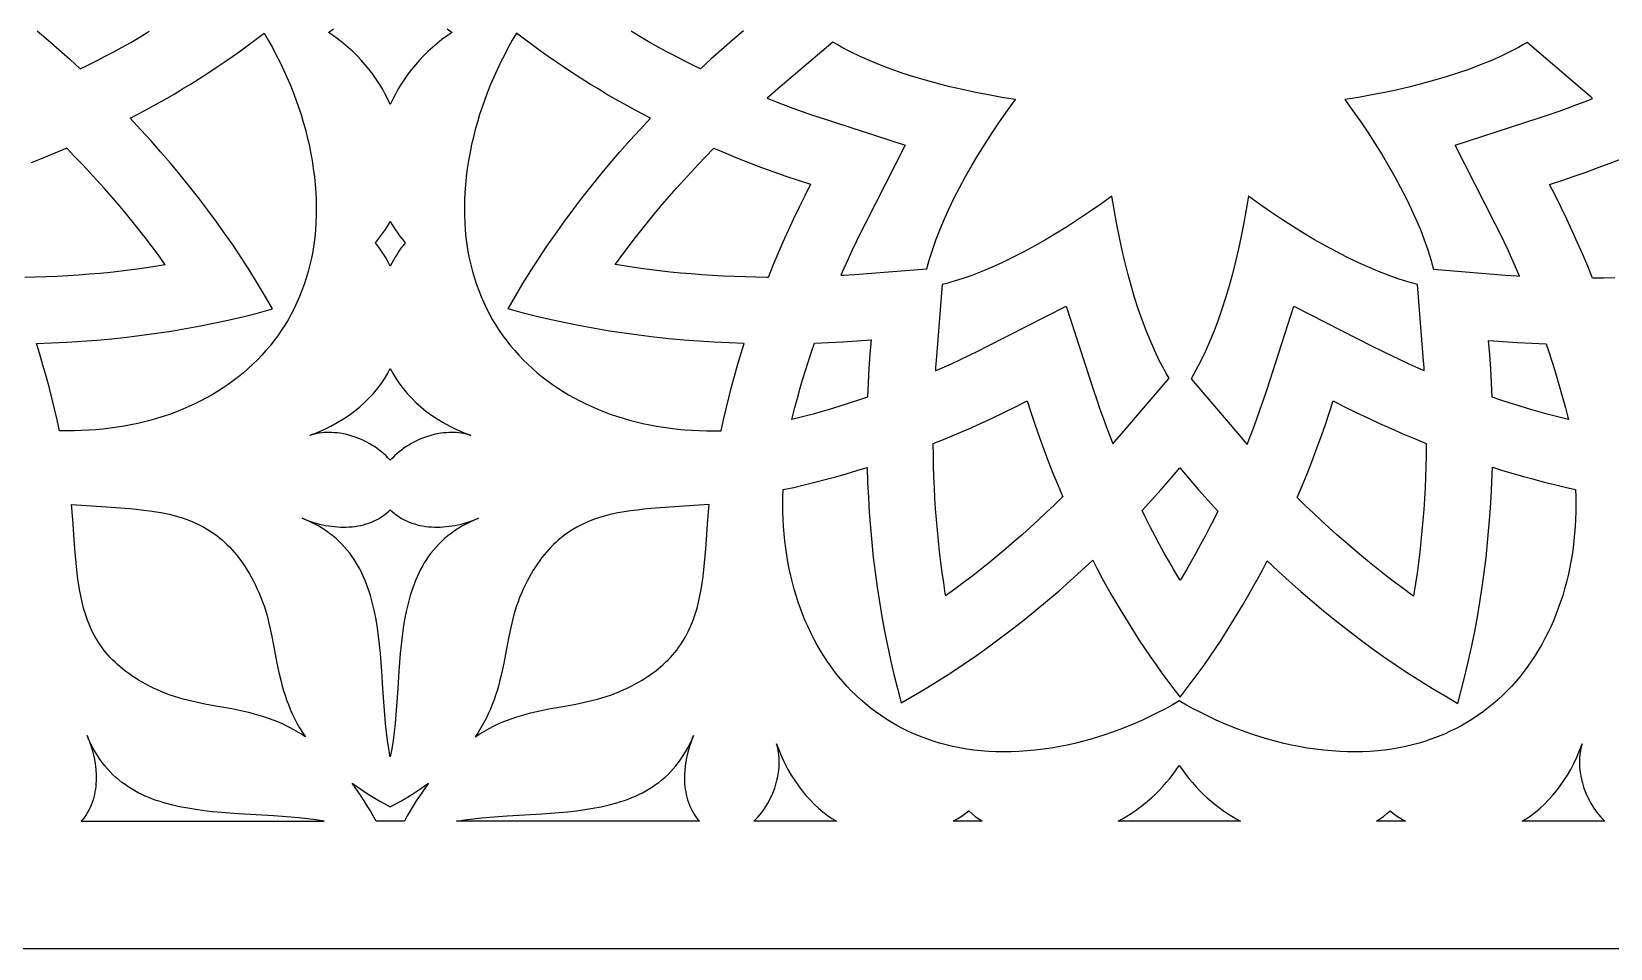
# Model space of a CAD drawing. Extents: x -53 to 63, y 97 to 137.
# Drawn here: x 7.16 to 41.35, y 96.54 to 116.39 of the extents above; entities that cross this region are included whole.
import ezdxf

# ---------------------------------------------------------------- set-up
doc = ezdxf.new("R2010")
doc.units = 0
doc.header["$MEASUREMENT"] = 0
doc.layers.add('LAYER_1', color=18, linetype='CONTINUOUS')

msp = doc.modelspace()

# ---------------------------------------------------------------- linework, layer by layer
at = {"layer": 'LAYER_1'}
for points in [[(12.197, 116.362), (12.289, 116.205), (12.378, 116.046), (12.462, 115.887), (12.542, 115.728), (12.619, 115.567), (12.692, 115.406), (12.761, 115.245), (12.826, 115.083), (12.887, 114.921), (12.944, 114.759), (12.997, 114.596), (13.046, 114.434), (13.091, 114.271), (13.133, 114.109), (13.17, 113.947), (13.203, 113.785), (13.236, 113.605), (13.263, 113.427), (13.286, 113.252), (13.303, 113.079), (13.316, 112.908), (13.324, 112.74), (13.327, 112.575), (13.325, 112.412), (13.319, 112.251), (13.309, 112.093), (13.293, 111.938), (13.274, 111.785), (13.25, 111.634), (13.221, 111.486), (13.189, 111.341), (13.152, 111.198), (13.111, 111.058), (13.067, 110.921), (13.018, 110.786), (12.965, 110.654), (12.908, 110.525), (12.848, 110.398), (12.784, 110.274), (12.716, 110.153), (12.645, 110.035), (12.57, 109.919), (12.492, 109.807), (12.411, 109.697), (12.326, 109.589), (12.238, 109.485), (12.146, 109.384), (12.052, 109.285), (11.954, 109.189), (11.854, 109.097), (11.75, 109.007), (11.644, 108.92), (11.535, 108.836), (11.423, 108.755), (11.308, 108.677), (11.191, 108.602), (11.072, 108.53), (10.949, 108.461), (10.825, 108.396), (10.698, 108.333), (10.569, 108.273), (10.437, 108.217), (10.304, 108.163), (10.168, 108.113), (10.031, 108.066), (9.891, 108.022), (9.75, 107.982), (9.606, 107.944), (9.461, 107.91), (9.314, 107.879), (9.166, 107.851), (9.016, 107.827), (8.865, 107.806), (8.712, 107.788), (8.557, 107.773), (8.402, 107.762), (8.245, 107.754), (8.087, 107.75), (7.928, 107.749), (7.768, 107.751), (7.716, 107.989), (7.661, 108.226), (7.603, 108.463), (7.542, 108.699), (7.478, 108.935), (7.41, 109.171), (7.34, 109.406), (7.267, 109.641), (7.596, 109.652), (7.924, 109.668), (8.25, 109.688), (8.576, 109.714), (8.901, 109.743), (9.225, 109.778), (9.547, 109.817), (9.868, 109.861), (10.188, 109.91), (10.506, 109.964), (10.822, 110.023), (11.137, 110.086), (11.451, 110.155), (11.763, 110.228), (12.073, 110.306), (12.381, 110.39), (12.222, 110.665), (12.058, 110.938), (11.89, 111.21), (11.716, 111.478), (11.539, 111.745), (11.356, 112.009), (11.169, 112.271), (10.978, 112.53), (10.783, 112.787), (10.583, 113.042), (10.379, 113.294), (10.171, 113.544), (9.958, 113.791), (9.742, 114.035), (9.522, 114.277), (9.298, 114.516), (9.491, 114.618), (9.682, 114.721), (9.872, 114.826), (10.06, 114.932), (10.247, 115.041), (10.432, 115.152), (10.616, 115.264), (10.798, 115.379), (10.979, 115.495), (11.158, 115.613), (11.335, 115.733), (11.511, 115.855), (11.685, 115.979), (11.858, 116.105), (12.028, 116.232)], [(17.664, 116.362), (17.572, 116.205), (17.484, 116.046), (17.4, 115.887), (17.319, 115.728), (17.243, 115.567), (17.17, 115.406), (17.101, 115.245), (17.036, 115.083), (16.975, 114.921), (16.918, 114.759), (16.865, 114.596), (16.816, 114.434), (16.77, 114.271), (16.729, 114.109), (16.692, 113.947), (16.658, 113.785), (16.626, 113.605), (16.598, 113.427), (16.576, 113.252), (16.558, 113.079), (16.545, 112.908), (16.538, 112.74), (16.534, 112.575), (16.536, 112.412), (16.542, 112.251), (16.553, 112.093), (16.568, 111.938), (16.588, 111.785), (16.612, 111.634), (16.64, 111.486), (16.673, 111.341), (16.709, 111.198), (16.75, 111.058), (16.795, 110.921), (16.844, 110.786), (16.896, 110.654), (16.953, 110.525), (17.013, 110.398), (17.077, 110.274), (17.145, 110.153), (17.216, 110.035), (17.291, 109.919), (17.369, 109.807), (17.451, 109.697), (17.536, 109.589), (17.624, 109.485), (17.715, 109.384), (17.81, 109.285), (17.907, 109.189), (18.008, 109.097), (18.111, 109.007), (18.218, 108.92), (18.327, 108.836), (18.439, 108.755), (18.553, 108.677), (18.67, 108.602), (18.79, 108.53), (18.912, 108.461), (19.037, 108.396), (19.164, 108.333), (19.293, 108.273), (19.424, 108.217), (19.558, 108.163), (19.693, 108.113), (19.831, 108.066), (19.97, 108.022), (20.112, 107.982), (20.255, 107.944), (20.4, 107.91), (20.547, 107.879), (20.695, 107.851), (20.845, 107.827), (20.997, 107.806), (21.15, 107.788), (21.304, 107.773), (21.459, 107.762), (21.616, 107.754), (21.774, 107.75), (21.933, 107.749), (22.093, 107.751), (22.145, 107.989), (22.2, 108.226), (22.259, 108.463), (22.32, 108.699), (22.384, 108.935), (22.451, 109.171), (22.521, 109.406), (22.595, 109.641), (22.266, 109.652), (21.938, 109.668), (21.611, 109.688), (21.285, 109.714), (20.96, 109.743), (20.637, 109.778), (20.315, 109.817), (19.993, 109.861), (19.674, 109.91), (19.356, 109.964), (19.039, 110.023), (18.724, 110.086), (18.41, 110.155), (18.099, 110.228), (17.789, 110.306), (17.48, 110.39), (17.639, 110.665), (17.803, 110.938), (17.972, 111.21), (18.145, 111.478), (18.323, 111.745), (18.505, 112.009), (18.692, 112.271), (18.883, 112.53), (19.079, 112.787), (19.279, 113.042), (19.483, 113.294), (19.691, 113.544), (19.903, 113.791), (20.119, 114.035), (20.34, 114.277), (20.564, 114.516), (20.371, 114.618), (20.18, 114.721), (19.99, 114.826), (19.802, 114.932), (19.615, 115.041), (19.429, 115.152), (19.246, 115.264), (19.063, 115.379), (18.883, 115.495), (18.704, 115.613), (18.526, 115.733), (18.35, 115.855), (18.176, 115.979), (18.004, 116.105), (17.833, 116.232)], [(26.55, 111.26), (26.578, 111.364), (26.608, 111.469), (26.675, 111.681), (26.751, 111.898), (26.837, 112.117), (26.93, 112.34), (27.033, 112.565), (27.143, 112.794), (27.262, 113.024), (27.388, 113.257), (27.521, 113.491), (27.662, 113.727), (27.81, 113.964), (27.964, 114.203), (28.125, 114.442), (28.292, 114.682), (28.465, 114.922), (28.172, 114.97), (27.883, 115.022), (27.599, 115.078), (27.32, 115.137), (27.047, 115.201), (26.78, 115.269), (26.519, 115.34), (26.264, 115.416), (26.017, 115.496), (25.777, 115.579), (25.544, 115.667), (25.32, 115.759), (25.104, 115.854), (24.897, 115.954), (24.699, 116.058), (24.603, 116.111), (24.51, 116.165), (23.321, 115.154), (23.14, 114.997), (23.088, 114.95), (23.238, 114.891), (23.44, 114.814), (23.643, 114.739), (23.848, 114.666), (24.054, 114.595), (24.26, 114.526), (26.081, 113.936), (25.21, 112.231), (25.113, 112.036), (25.018, 111.841), (24.925, 111.644), (24.834, 111.448), (24.746, 111.251), (24.687, 111.117), (24.742, 111.12), (24.981, 111.136)], [(35.602, 114.922), (35.775, 114.681), (35.943, 114.441), (36.104, 114.2), (36.259, 113.961), (36.407, 113.723), (36.548, 113.486), (36.682, 113.251), (36.808, 113.017), (36.927, 112.786), (37.038, 112.557), (37.14, 112.331), (37.234, 112.107), (37.319, 111.887), (37.395, 111.67), (37.462, 111.457), (37.492, 111.352), (37.519, 111.247), (39.075, 111.122), (39.314, 111.105), (39.384, 111.101), (39.319, 111.249), (39.231, 111.447), (39.14, 111.643), (39.047, 111.84), (38.952, 112.035), (38.855, 112.23), (37.985, 113.935), (39.806, 114.524), (40.012, 114.593), (40.218, 114.664), (40.422, 114.737), (40.626, 114.812), (40.828, 114.889), (40.964, 114.942), (40.923, 114.979), (40.742, 115.136), (39.545, 116.159), (39.452, 116.105), (39.357, 116.052), (39.159, 115.949), (38.952, 115.85), (38.737, 115.755), (38.513, 115.664), (38.281, 115.576), (38.042, 115.493), (37.795, 115.414), (37.541, 115.339), (37.281, 115.267), (37.015, 115.2), (36.742, 115.136), (36.465, 115.077), (36.182, 115.021), (35.894, 114.97)], [(23.109, 111.072), (23.082, 111.072), (22.846, 111.075), (22.612, 111.081), (22.378, 111.088), (22.144, 111.099), (21.911, 111.112), (21.679, 111.127), (21.448, 111.145), (21.217, 111.165), (20.987, 111.188), (20.758, 111.213), (20.53, 111.241), (20.303, 111.272), (20.076, 111.305), (19.851, 111.34), (19.802, 111.349), (19.831, 111.389), (19.965, 111.573), (20.102, 111.756), (20.242, 111.938), (20.384, 112.119), (20.529, 112.299), (20.675, 112.477), (20.824, 112.654), (20.976, 112.83), (21.129, 113.005), (21.285, 113.178), (21.443, 113.35), (21.603, 113.521), (21.766, 113.691), (21.931, 113.859), (21.938, 113.867), (22.194, 113.759), (22.451, 113.654), (22.711, 113.552), (22.971, 113.453), (23.234, 113.357), (23.498, 113.264), (23.764, 113.174), (24.031, 113.087), (23.905, 112.839), (23.781, 112.589), (23.661, 112.338), (23.544, 112.087), (23.43, 111.835), (23.32, 111.581), (23.213, 111.327)], [(30.555, 112.832), (30.314, 112.659), (30.073, 112.491), (29.833, 112.33), (29.594, 112.175), (29.356, 112.027), (29.119, 111.886), (28.884, 111.752), (28.65, 111.625), (28.419, 111.507), (28.19, 111.396), (27.964, 111.294), (27.74, 111.2), (27.52, 111.115), (27.303, 111.039), (27.09, 110.972), (26.984, 110.942), (26.88, 110.915), (26.755, 109.358), (26.738, 109.12), (26.733, 109.049), (26.882, 109.114), (27.079, 109.203), (27.276, 109.293), (27.472, 109.386), (27.668, 109.481), (27.863, 109.579), (29.567, 110.449), (30.157, 108.628), (30.226, 108.421), (30.297, 108.216), (30.37, 108.011), (30.445, 107.808), (30.522, 107.606), (30.575, 107.47), (30.612, 107.511), (30.769, 107.691), (31.792, 108.888), (31.738, 108.981), (31.685, 109.077), (31.582, 109.275), (31.483, 109.482), (31.388, 109.697), (31.296, 109.921), (31.209, 110.153), (31.126, 110.392), (31.047, 110.639), (30.972, 110.893), (30.9, 111.153), (30.833, 111.419), (30.769, 111.692), (30.71, 111.969), (30.655, 112.252), (30.603, 112.54)], [(37.174, 110.918), (37.07, 110.945), (36.965, 110.975), (36.753, 111.043), (36.536, 111.119), (36.317, 111.204), (36.094, 111.298), (35.868, 111.4), (35.64, 111.51), (35.41, 111.629), (35.177, 111.755), (34.943, 111.888), (34.707, 112.029), (34.469, 112.177), (34.231, 112.331), (33.991, 112.492), (33.751, 112.659), (33.511, 112.832), (33.463, 112.539), (33.412, 112.25), (33.356, 111.966), (33.296, 111.688), (33.233, 111.414), (33.165, 111.147), (33.093, 110.886), (33.018, 110.632), (32.938, 110.384), (32.854, 110.144), (32.767, 109.912), (32.675, 109.687), (32.58, 109.471), (32.48, 109.264), (32.376, 109.066), (32.323, 108.971), (32.269, 108.878), (33.28, 107.689), (33.437, 107.508), (33.484, 107.455), (33.543, 107.605), (33.62, 107.808), (33.695, 108.011), (33.768, 108.216), (33.839, 108.421), (33.908, 108.628), (34.498, 110.448), (36.202, 109.578), (36.398, 109.481), (36.593, 109.385), (36.789, 109.293), (36.986, 109.202), (37.183, 109.113), (37.317, 109.054), (37.314, 109.11), (37.298, 109.348)], [(14.931, 112.287), (14.964, 112.226), (15, 112.166), (15.037, 112.106), (15.077, 112.048), (15.118, 111.99), (15.161, 111.933), (15.207, 111.878), (15.254, 111.823), (15.207, 111.763), (15.161, 111.701), (15.118, 111.639), (15.077, 111.575), (15.037, 111.511), (15, 111.446), (14.964, 111.381), (14.931, 111.315), (14.861, 111.446), (14.824, 111.511), (14.785, 111.575), (14.743, 111.639), (14.7, 111.701), (14.655, 111.763), (14.608, 111.823), (14.655, 111.878), (14.7, 111.933), (14.743, 111.99), (14.785, 112.048), (14.824, 112.106), (14.861, 112.166), (14.897, 112.226)], [(25.264, 108.477), (25.089, 108.418), (24.889, 108.352), (24.688, 108.289), (24.487, 108.228), (24.285, 108.169), (24.084, 108.113), (23.882, 108.059), (23.68, 108.008), (23.625, 107.995), (23.639, 108.05), (23.69, 108.251), (23.744, 108.453), (23.8, 108.654), (23.859, 108.856), (23.92, 109.057), (23.983, 109.258), (24.049, 109.458), (24.113, 109.647), (24.42, 109.66), (24.726, 109.677), (25.033, 109.697), (25.34, 109.721), (25.315, 109.409), (25.294, 109.098), (25.277, 108.788)], [(39.956, 109.631), (40.016, 109.457), (40.082, 109.256), (40.145, 109.055), (40.206, 108.854), (40.265, 108.653), (40.321, 108.451), (40.375, 108.249), (40.426, 108.048), (40.439, 107.993), (40.384, 108.006), (40.182, 108.058), (39.981, 108.111), (39.779, 108.168), (39.578, 108.226), (39.377, 108.287), (39.176, 108.351), (38.975, 108.416), (38.786, 108.481), (38.774, 108.787), (38.757, 109.093), (38.737, 109.4), (38.713, 109.707), (39.025, 109.682), (39.336, 109.661), (39.646, 109.644)], [(14.931, 109.098), (14.991, 108.986), (15.057, 108.876), (15.13, 108.769), (15.21, 108.663), (15.295, 108.56), (15.387, 108.46), (15.486, 108.363), (15.591, 108.269), (15.703, 108.178), (15.822, 108.09), (15.947, 108.007), (16.078, 107.927), (16.217, 107.851), (16.362, 107.78), (16.514, 107.713), (16.672, 107.65), (16.624, 107.666), (16.574, 107.679), (16.523, 107.69), (16.47, 107.699), (16.417, 107.706), (16.363, 107.71), (16.307, 107.713), (16.252, 107.714), (16.195, 107.712), (16.138, 107.708), (16.08, 107.702), (16.022, 107.695), (15.905, 107.673), (15.788, 107.643), (15.671, 107.604), (15.613, 107.582), (15.555, 107.558), (15.498, 107.532), (15.442, 107.503), (15.386, 107.473), (15.331, 107.441), (15.277, 107.407), (15.224, 107.37), (15.172, 107.332), (15.121, 107.292), (15.071, 107.25), (15.023, 107.206), (14.976, 107.16), (14.931, 107.112), (14.885, 107.16), (14.839, 107.206), (14.79, 107.25), (14.741, 107.292), (14.69, 107.332), (14.638, 107.37), (14.585, 107.407), (14.531, 107.441), (14.476, 107.473), (14.42, 107.503), (14.363, 107.532), (14.306, 107.558), (14.249, 107.582), (14.191, 107.604), (14.074, 107.643), (13.957, 107.673), (13.84, 107.695), (13.782, 107.702), (13.724, 107.708), (13.667, 107.712), (13.61, 107.714), (13.554, 107.713), (13.499, 107.71), (13.445, 107.706), (13.391, 107.699), (13.339, 107.69), (13.288, 107.679), (13.238, 107.666), (13.189, 107.65), (13.348, 107.713), (13.5, 107.78), (13.645, 107.851), (13.783, 107.927), (13.915, 108.007), (14.04, 108.09), (14.158, 108.178), (14.27, 108.269), (14.375, 108.363), (14.474, 108.46), (14.566, 108.56), (14.652, 108.663), (14.731, 108.769), (14.804, 108.876), (14.87, 108.986)], [(29.49, 106.322), (29.471, 106.303), (29.303, 106.139), (29.133, 105.977), (28.962, 105.817), (28.789, 105.659), (28.616, 105.503), (28.441, 105.35), (28.265, 105.199), (28.087, 105.051), (27.909, 104.904), (27.729, 104.76), (27.548, 104.618), (27.365, 104.479), (27.182, 104.342), (26.997, 104.208), (26.957, 104.179), (26.948, 104.228), (26.913, 104.454), (26.881, 104.681), (26.851, 104.908), (26.823, 105.136), (26.799, 105.365), (26.776, 105.595), (26.756, 105.826), (26.739, 106.057), (26.724, 106.289), (26.712, 106.522), (26.702, 106.755), (26.695, 106.99), (26.689, 107.224), (26.687, 107.46), (26.687, 107.471), (26.944, 107.575), (27.2, 107.683), (27.455, 107.794), (27.71, 107.908), (27.963, 108.026), (28.216, 108.147), (28.468, 108.272), (28.718, 108.399), (28.804, 108.134), (28.893, 107.87), (28.985, 107.608), (29.08, 107.347), (29.178, 107.089), (29.279, 106.831), (29.384, 106.576)], [(37.362, 107.476), (37.362, 107.449), (37.359, 107.214), (37.353, 106.979), (37.346, 106.745), (37.335, 106.511), (37.322, 106.278), (37.307, 106.046), (37.289, 105.815), (37.269, 105.585), (37.246, 105.354), (37.221, 105.125), (37.193, 104.897), (37.162, 104.67), (37.129, 104.444), (37.093, 104.218), (37.085, 104.169), (37.045, 104.198), (36.861, 104.333), (36.678, 104.47), (36.495, 104.61), (36.315, 104.751), (36.135, 104.896), (35.957, 105.043), (35.779, 105.191), (35.603, 105.343), (35.429, 105.496), (35.256, 105.652), (35.083, 105.81), (34.913, 105.971), (34.743, 106.133), (34.575, 106.298), (34.567, 106.306), (34.675, 106.561), (34.78, 106.819), (34.882, 107.078), (34.981, 107.339), (35.077, 107.601), (35.17, 107.865), (35.26, 108.131), (35.347, 108.399), (35.595, 108.272), (35.845, 108.149), (36.095, 108.028), (36.347, 107.911), (36.599, 107.797), (36.853, 107.687), (37.107, 107.58)], [(40.593, 106.48), (40.599, 106.318), (40.601, 106.157), (40.599, 105.997), (40.594, 105.838), (40.586, 105.68), (40.574, 105.524), (40.558, 105.369), (40.54, 105.216), (40.518, 105.063), (40.492, 104.913), (40.464, 104.764), (40.432, 104.616), (40.396, 104.471), (40.358, 104.327), (40.316, 104.185), (40.271, 104.045), (40.222, 103.907), (40.171, 103.771), (40.116, 103.638), (40.058, 103.506), (39.997, 103.377), (39.932, 103.25), (39.865, 103.125), (39.794, 103.003), (39.721, 102.883), (39.644, 102.767), (39.564, 102.652), (39.481, 102.541), (39.395, 102.432), (39.306, 102.326), (39.214, 102.223), (39.119, 102.123), (39.022, 102.026), (38.921, 101.933), (38.817, 101.842), (38.71, 101.755), (38.601, 101.671), (38.488, 101.591), (38.373, 101.514), (38.255, 101.44), (38.134, 101.37), (38.01, 101.304), (37.883, 101.242), (37.754, 101.183), (37.621, 101.128), (37.486, 101.077), (37.349, 101.03), (37.208, 100.988), (37.065, 100.949), (36.919, 100.915), (36.771, 100.884), (36.62, 100.859), (36.466, 100.837), (36.31, 100.82), (36.151, 100.808), (35.989, 100.8), (35.825, 100.797), (35.658, 100.799), (35.489, 100.805), (35.317, 100.816), (35.143, 100.833), (34.966, 100.854), (34.787, 100.88), (34.605, 100.912), (34.443, 100.944), (34.28, 100.98), (34.117, 101.021), (33.954, 101.065), (33.79, 101.113), (33.627, 101.165), (33.464, 101.221), (33.301, 101.281), (33.139, 101.345), (32.976, 101.413), (32.814, 101.485), (32.653, 101.56), (32.493, 101.64), (32.333, 101.723), (32.174, 101.811), (32.015, 101.902), (31.857, 101.811), (31.698, 101.723), (31.538, 101.64), (31.378, 101.56), (31.216, 101.485), (31.055, 101.413), (30.892, 101.345), (30.73, 101.281), (30.567, 101.221), (30.404, 101.165), (30.241, 101.113), (30.077, 101.065), (29.914, 101.021), (29.751, 100.98), (29.588, 100.944), (29.426, 100.912), (29.244, 100.88), (29.065, 100.854), (28.888, 100.833), (28.714, 100.816), (28.542, 100.805), (28.373, 100.799), (28.207, 100.797), (28.043, 100.8), (27.881, 100.808), (27.722, 100.82), (27.566, 100.837), (27.412, 100.859), (27.261, 100.884), (27.113, 100.914), (26.967, 100.949), (26.824, 100.987), (26.683, 101.03), (26.546, 101.077), (26.411, 101.128), (26.279, 101.182), (26.149, 101.241), (26.023, 101.303), (25.899, 101.369), (25.778, 101.439), (25.66, 101.513), (25.544, 101.589), (25.432, 101.67), (25.322, 101.754), (25.216, 101.841), (25.112, 101.931), (25.011, 102.025), (24.913, 102.122), (24.818, 102.221), (24.726, 102.324), (24.637, 102.43), (24.551, 102.539), (24.469, 102.65), (24.389, 102.764), (24.312, 102.881), (24.238, 103), (24.168, 103.122), (24.1, 103.247), (24.036, 103.374), (23.975, 103.503), (23.917, 103.634), (23.862, 103.768), (23.81, 103.904), (23.762, 104.042), (23.717, 104.182), (23.675, 104.323), (23.636, 104.467), (23.601, 104.612), (23.568, 104.76), (23.54, 104.909), (23.514, 105.059), (23.492, 105.211), (23.473, 105.365), (23.458, 105.519), (23.446, 105.676), (23.437, 105.833), (23.432, 105.992), (23.431, 106.152), (23.432, 106.313), (23.438, 106.475), (23.666, 106.525), (23.894, 106.578), (24.122, 106.635), (24.349, 106.694), (24.576, 106.756), (24.803, 106.82), (25.029, 106.888), (25.255, 106.958), (25.266, 106.63), (25.282, 106.304), (25.302, 105.978), (25.326, 105.653), (25.355, 105.329), (25.389, 105.007), (25.428, 104.685), (25.471, 104.365), (25.52, 104.047), (25.573, 103.729), (25.631, 103.414), (25.693, 103.1), (25.761, 102.787), (25.833, 102.476), (25.911, 102.167), (25.993, 101.86), (26.27, 102.019), (26.545, 102.183), (26.817, 102.351), (27.087, 102.524), (27.355, 102.702), (27.62, 102.885), (27.883, 103.072), (28.144, 103.263), (28.402, 103.459), (28.657, 103.659), (28.911, 103.864), (29.161, 104.072), (29.41, 104.285), (29.655, 104.502), (29.898, 104.722), (30.139, 104.947), (30.242, 104.749), (30.348, 104.553), (30.455, 104.359), (30.564, 104.166), (30.676, 103.975), (30.789, 103.785), (30.904, 103.597), (31.021, 103.41), (31.141, 103.225), (31.262, 103.042), (31.385, 102.861), (31.511, 102.681), (31.638, 102.503), (31.767, 102.327), (31.898, 102.153), (32.032, 101.98), (32.164, 102.152), (32.295, 102.325), (32.424, 102.5), (32.55, 102.677), (32.675, 102.856), (32.798, 103.037), (32.919, 103.219), (33.038, 103.403), (33.154, 103.588), (33.269, 103.776), (33.382, 103.964), (33.493, 104.155), (33.602, 104.347), (33.709, 104.54), (33.814, 104.735), (33.917, 104.931), (34.156, 104.707), (34.398, 104.487), (34.643, 104.27), (34.89, 104.058), (35.14, 103.85), (35.392, 103.646), (35.646, 103.446), (35.903, 103.251), (36.163, 103.059), (36.425, 102.873), (36.689, 102.69), (36.955, 102.512), (37.224, 102.339), (37.495, 102.171), (37.769, 102.007), (38.044, 101.848), (38.128, 102.156), (38.206, 102.466), (38.279, 102.778), (38.348, 103.091), (38.411, 103.406), (38.47, 103.723), (38.523, 104.041), (38.572, 104.361), (38.616, 104.682), (38.656, 105.004), (38.69, 105.328), (38.72, 105.653), (38.745, 105.978), (38.766, 106.305), (38.781, 106.633), (38.793, 106.962), (39.016, 106.892), (39.241, 106.825), (39.465, 106.76), (39.69, 106.699), (39.915, 106.64), (40.141, 106.584), (40.367, 106.53)], [(32.849, 106.011), (32.768, 105.846), (32.672, 105.657), (32.575, 105.471), (32.476, 105.285), (32.375, 105.101), (32.272, 104.919), (32.168, 104.739), (32.061, 104.56), (32.032, 104.512), (32.002, 104.56), (31.896, 104.739), (31.792, 104.919), (31.689, 105.102), (31.588, 105.285), (31.489, 105.471), (31.392, 105.657), (31.296, 105.846), (31.208, 106.025), (31.416, 106.251), (31.621, 106.479), (31.824, 106.71), (32.024, 106.944), (32.226, 106.706), (32.432, 106.472), (32.639, 106.24)], [(13.096, 101.12), (12.995, 101.186), (12.894, 101.247), (12.794, 101.303), (12.693, 101.355), (12.593, 101.402), (12.492, 101.446), (12.392, 101.486), (12.292, 101.522), (12.192, 101.556), (12.092, 101.586), (11.993, 101.615), (11.893, 101.64), (11.696, 101.686), (11.499, 101.726), (11.109, 101.797), (10.916, 101.832), (10.725, 101.871), (10.536, 101.915), (10.442, 101.939), (10.348, 101.965), (10.255, 101.994), (10.163, 102.026), (10.071, 102.06), (9.98, 102.098), (9.889, 102.138), (9.801, 102.18), (9.716, 102.222), (9.635, 102.264), (9.556, 102.308), (9.48, 102.352), (9.407, 102.398), (9.337, 102.444), (9.269, 102.491), (9.204, 102.538), (9.142, 102.587), (9.082, 102.636), (9.025, 102.686), (8.97, 102.737), (8.917, 102.788), (8.867, 102.84), (8.819, 102.893), (8.773, 102.947), (8.729, 103.002), (8.688, 103.057), (8.648, 103.113), (8.61, 103.17), (8.541, 103.286), (8.478, 103.404), (8.422, 103.526), (8.372, 103.65), (8.328, 103.777), (8.289, 103.907), (8.255, 104.04), (8.226, 104.175), (8.2, 104.312), (8.177, 104.453), (8.158, 104.596), (8.141, 104.741), (8.126, 104.889), (8.1, 105.192), (8.077, 105.505), (8.053, 105.826), (8.024, 106.156), (8.354, 106.13), (8.675, 106.108), (8.987, 106.087), (9.29, 106.064), (9.438, 106.05), (9.583, 106.034), (9.726, 106.016), (9.867, 105.995), (10.004, 105.97), (10.14, 105.941), (10.272, 105.908), (10.402, 105.87), (10.529, 105.827), (10.654, 105.778), (10.776, 105.723), (10.895, 105.662), (11.011, 105.593), (11.068, 105.556), (11.124, 105.516), (11.18, 105.475), (11.234, 105.432), (11.289, 105.386), (11.342, 105.339), (11.394, 105.289), (11.446, 105.237), (11.497, 105.182), (11.548, 105.125), (11.597, 105.066), (11.646, 105.004), (11.694, 104.939), (11.742, 104.872), (11.788, 104.802), (11.834, 104.729), (11.879, 104.654), (11.923, 104.576), (11.966, 104.494), (12.009, 104.41), (12.051, 104.323), (12.092, 104.232), (12.13, 104.141), (12.165, 104.049), (12.197, 103.957), (12.227, 103.864), (12.254, 103.771), (12.279, 103.677), (12.324, 103.488), (12.364, 103.297), (12.401, 103.105), (12.475, 102.715), (12.517, 102.519), (12.564, 102.321), (12.591, 102.222), (12.62, 102.122), (12.651, 102.022), (12.686, 101.923), (12.723, 101.823), (12.764, 101.723), (12.809, 101.622), (12.857, 101.522), (12.91, 101.421), (12.967, 101.321), (13.029, 101.22)], [(14.931, 106.041), (14.976, 105.998), (15.024, 105.958), (15.073, 105.921), (15.123, 105.886), (15.175, 105.854), (15.228, 105.825), (15.283, 105.798), (15.339, 105.774), (15.396, 105.752), (15.454, 105.733), (15.513, 105.716), (15.573, 105.702), (15.634, 105.69), (15.696, 105.68), (15.758, 105.673), (15.821, 105.668), (15.884, 105.665), (15.948, 105.664), (16.012, 105.665), (16.076, 105.669), (16.205, 105.681), (16.335, 105.702), (16.464, 105.73), (16.591, 105.765), (16.717, 105.808), (16.84, 105.856), (16.744, 105.816), (16.652, 105.774), (16.564, 105.729), (16.479, 105.682), (16.397, 105.633), (16.319, 105.582), (16.245, 105.528), (16.174, 105.473), (16.106, 105.416), (16.041, 105.356), (15.979, 105.295), (15.92, 105.232), (15.864, 105.167), (15.811, 105.1), (15.76, 105.032), (15.713, 104.962), (15.667, 104.89), (15.624, 104.817), (15.584, 104.743), (15.546, 104.667), (15.51, 104.589), (15.477, 104.511), (15.445, 104.431), (15.415, 104.349), (15.388, 104.267), (15.362, 104.183), (15.315, 104.013), (15.275, 103.839), (15.24, 103.662), (15.211, 103.481), (15.186, 103.298), (15.164, 103.112), (15.146, 102.925), (15.116, 102.547), (15.091, 102.166), (15.065, 101.786), (15.05, 101.598), (15.033, 101.411), (15.013, 101.226), (14.99, 101.043), (14.963, 100.863), (14.931, 100.686), (14.899, 100.863), (14.872, 101.043), (14.848, 101.226), (14.829, 101.411), (14.812, 101.598), (14.797, 101.786), (14.771, 102.166), (14.746, 102.547), (14.716, 102.925), (14.697, 103.112), (14.676, 103.298), (14.651, 103.481), (14.621, 103.662), (14.587, 103.839), (14.546, 104.013), (14.5, 104.183), (14.474, 104.267), (14.446, 104.349), (14.417, 104.431), (14.385, 104.511), (14.351, 104.589), (14.315, 104.667), (14.277, 104.743), (14.237, 104.817), (14.194, 104.89), (14.149, 104.962), (14.101, 105.032), (14.051, 105.1), (13.997, 105.167), (13.941, 105.232), (13.883, 105.295), (13.821, 105.356), (13.756, 105.416), (13.688, 105.473), (13.617, 105.528), (13.542, 105.582), (13.464, 105.633), (13.383, 105.682), (13.298, 105.729), (13.209, 105.774), (13.117, 105.816), (13.021, 105.856), (13.144, 105.808), (13.27, 105.765), (13.398, 105.73), (13.527, 105.702), (13.656, 105.681), (13.785, 105.669), (13.85, 105.665), (13.914, 105.664), (13.977, 105.665), (14.041, 105.668), (14.104, 105.673), (14.166, 105.68), (14.227, 105.69), (14.288, 105.702), (14.348, 105.716), (14.407, 105.733), (14.465, 105.752), (14.522, 105.774), (14.578, 105.798), (14.633, 105.825), (14.686, 105.854), (14.738, 105.886), (14.789, 105.921), (14.838, 105.958), (14.885, 105.998)], [(16.765, 101.12), (16.866, 101.186), (16.967, 101.247), (17.068, 101.303), (17.168, 101.355), (17.269, 101.402), (17.369, 101.446), (17.469, 101.486), (17.57, 101.522), (17.669, 101.556), (17.769, 101.586), (17.869, 101.615), (17.968, 101.64), (18.166, 101.686), (18.363, 101.726), (18.752, 101.797), (18.945, 101.832), (19.136, 101.871), (19.326, 101.915), (19.42, 101.939), (19.513, 101.965), (19.606, 101.994), (19.699, 102.026), (19.791, 102.06), (19.882, 102.098), (19.973, 102.138), (20.061, 102.18), (20.145, 102.222), (20.227, 102.264), (20.306, 102.308), (20.381, 102.352), (20.454, 102.398), (20.525, 102.444), (20.592, 102.491), (20.657, 102.538), (20.72, 102.587), (20.779, 102.636), (20.837, 102.686), (20.892, 102.737), (20.944, 102.788), (20.994, 102.84), (21.043, 102.893), (21.088, 102.947), (21.132, 103.002), (21.174, 103.057), (21.213, 103.113), (21.251, 103.17), (21.321, 103.286), (21.383, 103.404), (21.439, 103.526), (21.489, 103.65), (21.533, 103.777), (21.572, 103.907), (21.606, 104.04), (21.636, 104.175), (21.662, 104.312), (21.684, 104.453), (21.704, 104.596), (21.721, 104.741), (21.735, 104.889), (21.761, 105.192), (21.784, 105.505), (21.808, 105.826), (21.837, 106.156), (21.507, 106.13), (21.186, 106.108), (20.874, 106.087), (20.571, 106.064), (20.423, 106.05), (20.278, 106.034), (20.135, 106.016), (19.995, 105.995), (19.857, 105.97), (19.722, 105.941), (19.589, 105.908), (19.459, 105.87), (19.332, 105.827), (19.207, 105.778), (19.086, 105.723), (18.967, 105.662), (18.85, 105.593), (18.793, 105.556), (18.737, 105.516), (18.682, 105.475), (18.627, 105.432), (18.573, 105.386), (18.519, 105.339), (18.467, 105.289), (18.415, 105.237), (18.364, 105.182), (18.313, 105.125), (18.264, 105.066), (18.215, 105.004), (18.167, 104.939), (18.12, 104.872), (18.073, 104.802), (18.027, 104.729), (17.982, 104.654), (17.938, 104.576), (17.895, 104.494), (17.852, 104.41), (17.81, 104.323), (17.769, 104.232), (17.731, 104.141), (17.696, 104.049), (17.664, 103.957), (17.634, 103.864), (17.607, 103.771), (17.582, 103.677), (17.537, 103.488), (17.497, 103.297), (17.46, 103.105), (17.386, 102.715), (17.345, 102.519), (17.297, 102.321), (17.271, 102.222), (17.242, 102.122), (17.21, 102.022), (17.176, 101.923), (17.138, 101.823), (17.097, 101.723), (17.053, 101.622), (17.004, 101.522), (16.952, 101.421), (16.894, 101.321), (16.832, 101.22)], [(8.239, 99.293), (13.495, 99.293), (13.319, 99.322), (13.139, 99.346), (12.957, 99.367), (12.773, 99.384), (12.587, 99.399), (12.4, 99.412), (12.024, 99.434), (11.646, 99.457), (11.272, 99.484), (11.086, 99.501), (10.903, 99.522), (10.722, 99.546), (10.543, 99.575), (10.367, 99.608), (10.195, 99.648), (10.026, 99.693), (9.944, 99.719), (9.862, 99.746), (9.782, 99.775), (9.702, 99.807), (9.625, 99.84), (9.548, 99.875), (9.472, 99.913), (9.399, 99.953), (9.326, 99.995), (9.255, 100.04), (9.186, 100.087), (9.118, 100.137), (9.051, 100.189), (8.987, 100.245), (8.924, 100.303), (8.863, 100.364), (8.804, 100.428), (8.747, 100.496), (8.691, 100.566), (8.638, 100.64), (8.587, 100.717), (8.538, 100.797), (8.49, 100.881), (8.446, 100.969), (8.403, 101.06), (8.363, 101.155), (8.411, 101.036), (8.452, 100.915), (8.488, 100.792), (8.517, 100.668), (8.539, 100.543), (8.554, 100.418), (8.561, 100.294), (8.56, 100.171), (8.557, 100.11), (8.552, 100.049), (8.544, 99.989), (8.535, 99.93), (8.523, 99.871), (8.509, 99.813), (8.493, 99.756), (8.474, 99.7), (8.453, 99.645), (8.43, 99.591), (8.405, 99.538), (8.377, 99.486), (8.346, 99.436), (8.313, 99.387), (8.278, 99.339)], [(21.622, 99.293), (16.366, 99.293), (16.543, 99.322), (16.722, 99.346), (16.904, 99.367), (17.088, 99.384), (17.274, 99.399), (17.461, 99.412), (17.838, 99.434), (18.215, 99.457), (18.59, 99.484), (18.775, 99.501), (18.959, 99.522), (19.14, 99.546), (19.319, 99.575), (19.494, 99.608), (19.667, 99.648), (19.835, 99.693), (19.918, 99.719), (19.999, 99.746), (20.08, 99.775), (20.159, 99.807), (20.237, 99.84), (20.314, 99.875), (20.389, 99.913), (20.463, 99.953), (20.536, 99.995), (20.607, 100.04), (20.676, 100.087), (20.744, 100.137), (20.81, 100.189), (20.875, 100.245), (20.937, 100.303), (20.998, 100.364), (21.058, 100.428), (21.115, 100.496), (21.17, 100.566), (21.223, 100.64), (21.275, 100.717), (21.324, 100.797), (21.371, 100.881), (21.416, 100.969), (21.458, 101.06), (21.499, 101.155), (21.451, 101.036), (21.409, 100.915), (21.373, 100.792), (21.344, 100.668), (21.322, 100.543), (21.308, 100.418), (21.3, 100.294), (21.301, 100.171), (21.304, 100.11), (21.31, 100.049), (21.317, 99.989), (21.327, 99.93), (21.339, 99.871), (21.353, 99.813), (21.369, 99.756), (21.387, 99.7), (21.408, 99.645), (21.431, 99.591), (21.457, 99.538), (21.485, 99.486), (21.515, 99.436), (21.548, 99.387), (21.584, 99.339)], [(24.592, 99.293), (22.803, 99.293), (22.847, 99.338), (22.889, 99.384), (22.929, 99.432), (22.968, 99.48), (23.005, 99.53), (23.04, 99.581), (23.104, 99.685), (23.161, 99.793), (23.211, 99.902), (23.254, 100.014), (23.288, 100.126), (23.316, 100.238), (23.336, 100.35), (23.348, 100.461), (23.352, 100.569), (23.349, 100.676), (23.344, 100.728), (23.338, 100.779), (23.329, 100.829), (23.319, 100.878), (23.306, 100.926), (23.292, 100.973), (23.348, 100.825), (23.409, 100.684), (23.473, 100.548), (23.541, 100.417), (23.612, 100.293), (23.687, 100.174), (23.766, 100.061), (23.847, 99.953), (23.931, 99.851), (24.019, 99.755), (24.108, 99.664), (24.201, 99.579), (24.296, 99.499), (24.393, 99.425), (24.492, 99.356)], [(41.228, 99.293), (39.438, 99.293), (39.539, 99.356), (39.638, 99.425), (39.735, 99.499), (39.83, 99.579), (39.922, 99.664), (40.012, 99.755), (40.099, 99.851), (40.184, 99.953), (40.265, 100.061), (40.344, 100.174), (40.419, 100.293), (40.49, 100.417), (40.558, 100.548), (40.622, 100.684), (40.683, 100.825), (40.739, 100.973), (40.725, 100.926), (40.712, 100.878), (40.702, 100.829), (40.693, 100.779), (40.687, 100.728), (40.682, 100.676), (40.679, 100.569), (40.683, 100.461), (40.696, 100.35), (40.715, 100.238), (40.743, 100.126), (40.777, 100.014), (40.82, 99.902), (40.87, 99.793), (40.927, 99.685), (40.991, 99.581), (41.026, 99.53), (41.063, 99.48), (41.102, 99.432), (41.142, 99.384), (41.184, 99.338)], [(33.343, 99.293), (30.688, 99.293), (30.783, 99.346), (30.877, 99.402), (30.97, 99.461), (31.062, 99.523), (31.152, 99.589), (31.241, 99.657), (31.327, 99.729), (31.412, 99.803), (31.496, 99.881), (31.577, 99.961), (31.656, 100.045), (31.732, 100.131), (31.807, 100.22), (31.879, 100.312), (31.948, 100.407), (32.015, 100.505), (32.082, 100.407), (32.152, 100.312), (32.224, 100.22), (32.298, 100.131), (32.375, 100.045), (32.454, 99.961), (32.535, 99.881), (32.618, 99.803), (32.704, 99.729), (32.79, 99.657), (32.879, 99.589), (32.969, 99.523), (33.061, 99.461), (33.154, 99.402), (33.248, 99.346)], [(15.235, 99.293), (14.931, 99.293), (14.627, 99.293), (14.562, 99.409), (14.498, 99.521), (14.433, 99.629), (14.368, 99.734), (14.302, 99.835), (14.237, 99.932), (14.172, 100.026), (14.106, 100.117), (14.29, 99.989), (14.388, 99.925), (14.489, 99.861), (14.593, 99.797), (14.702, 99.733), (14.814, 99.669), (14.931, 99.605), (15.047, 99.669), (15.159, 99.733), (15.268, 99.797), (15.373, 99.861), (15.571, 99.989), (15.755, 100.117), (15.69, 100.026), (15.624, 99.932), (15.559, 99.835), (15.494, 99.734), (15.429, 99.629), (15.364, 99.521), (15.299, 99.409)], [(27.749, 99.293), (27.116, 99.293), (27.203, 99.344), (27.288, 99.4), (27.372, 99.458), (27.454, 99.521), (27.525, 99.459), (27.598, 99.4), (27.673, 99.345)], [(36.914, 99.293), (36.282, 99.293), (36.358, 99.345), (36.433, 99.4), (36.506, 99.459), (36.578, 99.521), (36.659, 99.458), (36.743, 99.4), (36.828, 99.344)]]:
    msp.add_lwpolyline(points, close=True, dxfattribs=at)
for points in [[(7.285, 116.41), (7.522, 116.207), (7.757, 116.002), (7.989, 115.795), (8.217, 115.585), (8.383, 115.666), (8.571, 115.761), (8.758, 115.859), (8.944, 115.958), (9.127, 116.059), (9.31, 116.161), (9.49, 116.266), (9.669, 116.372), (9.717, 116.402)], [(16.159, 116.454), (16.272, 116.377), (16.159, 116.301), (16.049, 116.22), (15.944, 116.137), (15.842, 116.05), (15.744, 115.96), (15.65, 115.867), (15.559, 115.772), (15.473, 115.674), (15.391, 115.574), (15.313, 115.471), (15.239, 115.366), (15.169, 115.259), (15.103, 115.151), (15.041, 115.041), (14.984, 114.929), (14.931, 114.816), (14.878, 114.929), (14.82, 115.041), (14.759, 115.151), (14.693, 115.259), (14.623, 115.366), (14.549, 115.471), (14.47, 115.574), (14.388, 115.674), (14.302, 115.772), (14.212, 115.867), (14.117, 115.96), (14.019, 116.05), (13.918, 116.137), (13.812, 116.22), (13.702, 116.301), (13.589, 116.377), (13.702, 116.454)], [(22.576, 116.41), (22.339, 116.207), (22.104, 116.002), (21.872, 115.795), (21.644, 115.585), (21.479, 115.666), (21.29, 115.761), (21.103, 115.859), (20.918, 115.958), (20.734, 116.059), (20.552, 116.161), (20.371, 116.266), (20.192, 116.372), (20.145, 116.402)], [(7.016, 111.075), (7.25, 111.081), (7.484, 111.088), (7.718, 111.099), (7.95, 111.112), (8.182, 111.127), (8.414, 111.145), (8.645, 111.165), (8.874, 111.188), (9.103, 111.213), (9.331, 111.241), (9.559, 111.272), (9.786, 111.305), (10.011, 111.34), (10.059, 111.349), (10.03, 111.389), (9.896, 111.573), (9.759, 111.756), (9.619, 111.938), (9.477, 112.119), (9.333, 112.299), (9.187, 112.477), (9.037, 112.654), (8.886, 112.83), (8.732, 113.005), (8.576, 113.178), (8.418, 113.35), (8.258, 113.521), (8.095, 113.691), (7.931, 113.859), (7.923, 113.867), (7.667, 113.759), (7.41, 113.654), (7.151, 113.552)], [(41.444, 111.062), (41.209, 111.057), (40.974, 111.054), (40.963, 111.054), (40.859, 111.311), (40.751, 111.567), (40.64, 111.823), (40.525, 112.077), (40.407, 112.331), (40.286, 112.583), (40.162, 112.835), (40.034, 113.085), (40.3, 113.171), (40.563, 113.261), (40.826, 113.353), (41.086, 113.448), (41.345, 113.546), (41.602, 113.647)], [(-53.408, 96.541), (63.044, 96.541)]]:
    msp.add_lwpolyline(points, dxfattribs=at)

doc.saveas('drawing.dxf')
